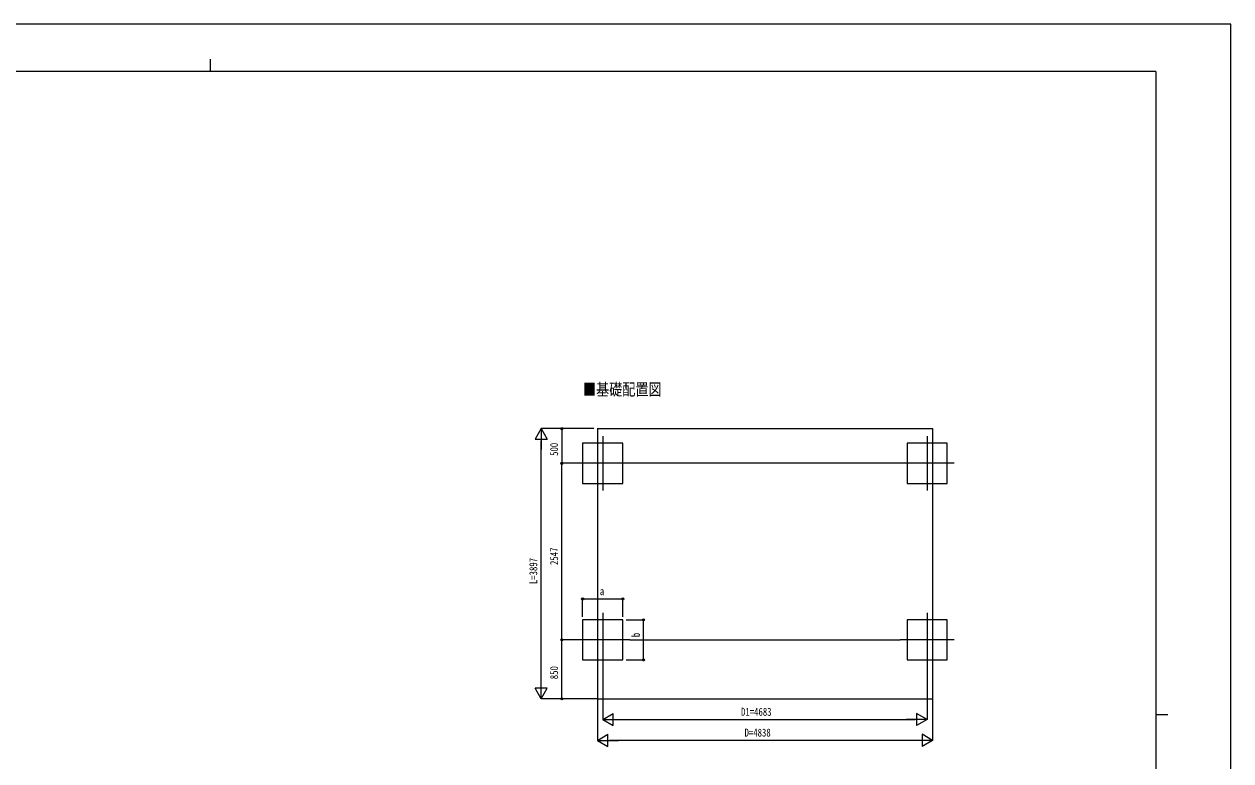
# Model space of a CAD drawing. Units: millimetres, scale not verified. Extents: x -14718 to 14718, y -10395 to 10395.
# Drawn here: x -2701 to 14718, y -233 to 10395 of the extents above; entities that cross this region are included whole.
import ezdxf
from ezdxf.enums import TextEntityAlignment as Align

# ---------------------------------------------------------------- set-up
doc = ezdxf.new("R2010")
doc.units = ezdxf.units.MM
doc.header["$LTSCALE"] = 50
for name, color, linetype in [('0-2_USER1', 3, 'Continuous'), ('0-3_YKK_12', 2, 'Continuous'), ('0-5_YKK_A1', 4, 'Continuous'), ('0-6_YKK_D', 6, 'Continuous'), ('0-7_YKK_ZWAK', 7, 'Continuous')]:
    doc.layers.add(name, color=color, linetype=linetype)
doc.styles.add('ＭＳ ゴシック', font='')
doc.styles.get('ＭＳ ゴシック').set_extended_font_data('MS Gothic')

msp = doc.modelspace()

# ---------------------------------------------------------------- linework, layer by layer
at = {"layer": '0-3_YKK_12'}
for p, q in [((5650.53, 4449.5), (5650.53, 3669.5)), ((10333.53, 4449.5), (10333.53, 3669.5)), ((6040.53, 4059.5), (5260.53, 4059.5)), ((10723.53, 4059.5), (9943.53, 4059.5)), ((5650.53, 1902.5), (5650.53, 1122.5)), ((10333.53, 1902.5), (10333.53, 1122.5)), ((6040.53, 1512.5), (5260.53, 1512.5)), ((10723.53, 1512.5), (9943.53, 1512.5))]:
    msp.add_line(p, q, dxfattribs=at)
at = {"layer": '0-5_YKK_A1'}
for p, q in [((5573.03, 4559.5), (5573.03, 662.5)), ((5573.03, 662.5), (10411.03, 662.5))]:
    msp.add_line(p, q, dxfattribs=at)
msp.add_lwpolyline([(5573.03, 4559.5), (10411.03, 4559.5), (10411.03, 662.5)], dxfattribs=at)
for points in [[(5940.53, 3769.5), (5940.53, 4349.5), (5360.53, 4349.5), (5360.53, 3769.5)], [(10623.53, 3769.5), (10623.53, 4349.5), (10043.53, 4349.5), (10043.53, 3769.5)], [(5940.53, 1222.5), (5940.53, 1802.5), (5360.53, 1802.5), (5360.53, 1222.5)], [(10623.53, 1222.5), (10623.53, 1802.5), (10043.53, 1802.5), (10043.53, 1222.5)]]:
    msp.add_lwpolyline(points, close=True, dxfattribs=at)
at = {"layer": '0-6_YKK_D'}
for p, q in [((4760.53, 4559.5), (4673.03, 4407.95)), ((5523.03, 4559.5), (4759.53, 4559.5)), ((4760.53, 4559.5), (4848.03, 4407.95)), ((4760.53, 4559.5), (4760.53, 4256.39)), ((5523.03, 4559.5), (5059.53, 4559.5)), ((5060.53, 4559.5), (5060.53, 4059.5)), ((4673.03, 4407.95), (4848.03, 4407.95)), ((4760.53, 837.5), (4760.53, 4384.5)), ((5259.53, 4059.5), (5059.53, 4059.5)), ((5259.53, 4059.5), (5059.53, 4059.5)), ((5060.53, 1512.5), (5060.53, 4059.5)), ((9943.03, 4059.5), (6041.03, 4059.5)), ((5360.53, 1846.1), (5360.53, 2103.5)), ((5360.53, 2102.5), (5940.53, 2102.5)), ((5940.53, 1845.4), (5940.53, 2103.5)), ((5989.54, 1802.5), (6241.53, 1802.5)), ((6240.53, 1222.5), (6240.53, 1802.5)), ((5259.53, 1512.5), (5059.53, 1512.5)), ((5259.53, 1512.5), (5059.53, 1512.5)), ((5060.53, 662.5), (5060.53, 1512.5)), ((6041.03, 1512.5), (9943.03, 1512.5)), ((5987.61, 1222.5), (6241.53, 1222.5)), ((5650.53, 1152.83), (5650.53, 361.5)), ((10333.53, 1150.64), (10333.53, 361.5)), ((4760.53, 662.5), (4760.53, 965.61)), ((4760.53, 662.5), (4673.03, 814.05)), ((4848.03, 814.05), (4673.03, 814.05)), ((4760.53, 662.5), (4848.03, 814.05)), ((5572.03, 662.5), (4759.53, 662.5)), ((5572.03, 662.5), (5059.53, 662.5)), ((5573.03, 661.5), (5573.03, 61.5)), ((10411.03, 661.5), (10411.03, 61.5)), ((5650.53, 362.5), (5802.08, 450)), ((5650.53, 362.5), (5802.08, 275)), ((5650.53, 362.5), (5953.63, 362.5)), ((5802.08, 275), (5802.08, 450)), ((5825.53, 362.5), (10158.53, 362.5)), ((10333.53, 362.5), (10030.42, 362.5)), ((10333.53, 362.5), (10181.97, 450)), ((10181.97, 450), (10181.97, 275)), ((10333.53, 362.5), (10181.97, 275)), ((5573.03, 62.5), (5724.58, 150)), ((5573.03, 62.5), (5724.58, -25)), ((5573.03, 62.5), (5876.13, 62.5)), ((5724.58, -25), (5724.58, 150)), ((10236.03, 62.5), (5748.03, 62.5)), ((10411.03, 62.5), (10107.92, 62.5)), ((10411.03, 62.5), (10259.47, 150)), ((10259.47, 150), (10259.47, -25)), ((10411.03, 62.5), (10259.47, -25))]:
    msp.add_line(p, q, dxfattribs=at)
for centre in [(5060.53, 4559.5), (5060.53, 4059.5), (5060.53, 4059.5), (5360.53, 2102.5), (5940.53, 2102.5), (6240.53, 1802.5), (5060.53, 1512.5), (5060.53, 1512.5), (6240.53, 1222.5), (5060.53, 662.5)]:
    msp.add_circle(centre, 14.88, dxfattribs=at)
at = {"layer": '0-7_YKK_ZWAK'}
for p, q in [((-17.43, 9887.5), (-17.43, 9712.5)), ((13632.57, 9712.5), (-13667.43, 9712.5)), ((13632.57, 9712.5), (13632.57, -8837.5)), ((13632.57, 437.5), (13807.57, 437.5))]:
    msp.add_line(p, q, dxfattribs=at)
msp.add_lwpolyline([(-14717.5, -10395), (14717.5, -10395), (14717.5, 10395), (-14717.5, 10395)], close=True, dxfattribs=at)

# ---------------------------------------------------------------- texts
at = {"layer": '0-2_USER1', "style": 'ＭＳ ゴシック', "width": 0.8}
msp.add_text('■基礎配置図', height=173.2, dxfattribs=at).set_placement((5365.79, 4987.7), align=Align.BOTTOM_LEFT)
at = {"layer": '0-6_YKK_D', "style": 'ＭＳ ゴシック', "width": 0.8}
for s, p in [('500', (5040.53, 4166.7)), ('2547', (5040.53, 2592.8)), ('L=3897', (4740.53, 2317)), ('b', (6220.53, 1551.71)), ('850', (5040.53, 944.7))]:
    msp.add_text(s, height=115.5, rotation=90, dxfattribs=at).set_placement(p, align=Align.BOTTOM_LEFT)
for s, p in [('a', (5608.53, 2122.5)), ('D1=4683', (7647.63, 382.5)), ('D=4838', (7698.03, 82.5))]:
    msp.add_text(s, height=115.5, dxfattribs=at).set_placement(p, align=Align.BOTTOM_LEFT)

doc.saveas('drawing.dxf')
